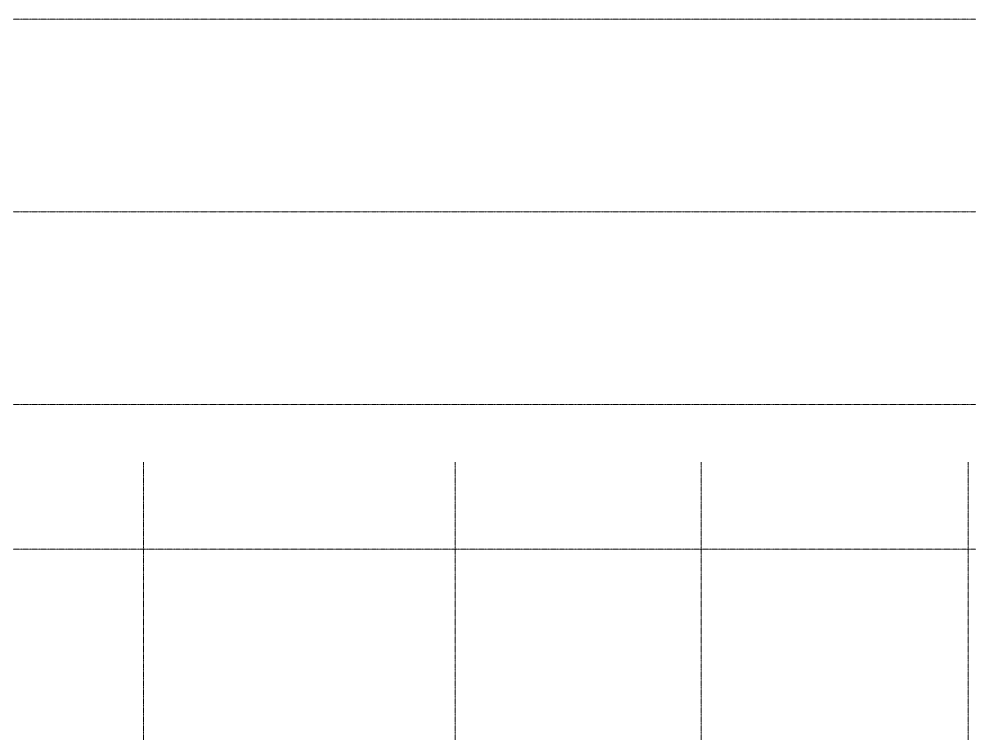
# Model space of a CAD drawing. Header units: millimetres. Extents: x -233751 to 529254, y -907864 to 285890.
# Drawn here: x 235759 to 250556, y 83473 to 94601 of the extents above; entities that cross this region are included whole.
import ezdxf

# ---------------------------------------------------------------- set-up
doc = ezdxf.new("R2010")
doc.units = ezdxf.units.MM
doc.linetypes.add('осевая', pattern=[2, 1.25, -0.25, 0.25, -0.25])
doc.layers.get('0').update_dxf_attribs({"lineweight": 30})
doc.layers.add('КР_Оси', color=7, linetype='Continuous', lineweight=5)

# ---------------------------------------------------------------- blocks, each defined once
blk = doc.blocks.new('*U2013')
at = {"color": 0, "linetype": 'ByBlock', "lineweight": -2, "ltscale": 10}
blk.add_line((0, 0), (-74924, 0), dxfattribs=at)
blk = doc.blocks.new('*U2014')
at = {"color": 0, "linetype": 'ByBlock', "lineweight": -2, "ltscale": 10}
blk.add_line((0, 0), (-74924, 0), dxfattribs=at)
blk = doc.blocks.new('*U2015')
at = {"color": 0, "linetype": 'ByBlock', "lineweight": -2, "ltscale": 10}
blk.add_line((0, 0), (-74924, 0), dxfattribs=at)
blk = doc.blocks.new('*U2016')
at = {"color": 0, "linetype": 'ByBlock', "lineweight": -2, "ltscale": 10}
blk.add_line((0, 0), (-74924, 0), dxfattribs=at)
blk = doc.blocks.new('*U2025')
at = {"color": 0, "linetype": 'ByBlock', "lineweight": -2, "ltscale": 10}
blk.add_line((0, 0), (0, -34307), dxfattribs=at)
blk = doc.blocks.new('*U2026')
at = {"color": 0, "linetype": 'ByBlock', "lineweight": -2, "ltscale": 10}
blk.add_line((0, 0), (0, -34307), dxfattribs=at)
blk = doc.blocks.new('*U2027')
at = {"color": 0, "linetype": 'ByBlock', "lineweight": -2, "ltscale": 10}
blk.add_line((0, 0), (0, -34307), dxfattribs=at)
blk = doc.blocks.new('*U2028')
at = {"color": 0, "linetype": 'ByBlock', "lineweight": -2, "ltscale": 10}
blk.add_line((0, 0), (0, -34307), dxfattribs=at)

msp = doc.modelspace()

# ---------------------------------------------------------------- block references
at = {"layer": 'КР_Оси', "linetype": 'осевая'}
for name, p in [('*U2016', (266044, 94600.7)), ('*U2015', (266044, 91600.7)), ('*U2014', (266044, 88600.7)), ('*U2025', (237695.6, 87701.9)), ('*U2026', (242545.6, 87701.9)), ('*U2027', (246375.6, 87701.9)), ('*U2028', (250525.6, 87701.9)), ('*U2013', (266044, 86350.7))]:
    msp.add_blockref(name, p, dxfattribs=at)

doc.saveas('drawing.dxf')
